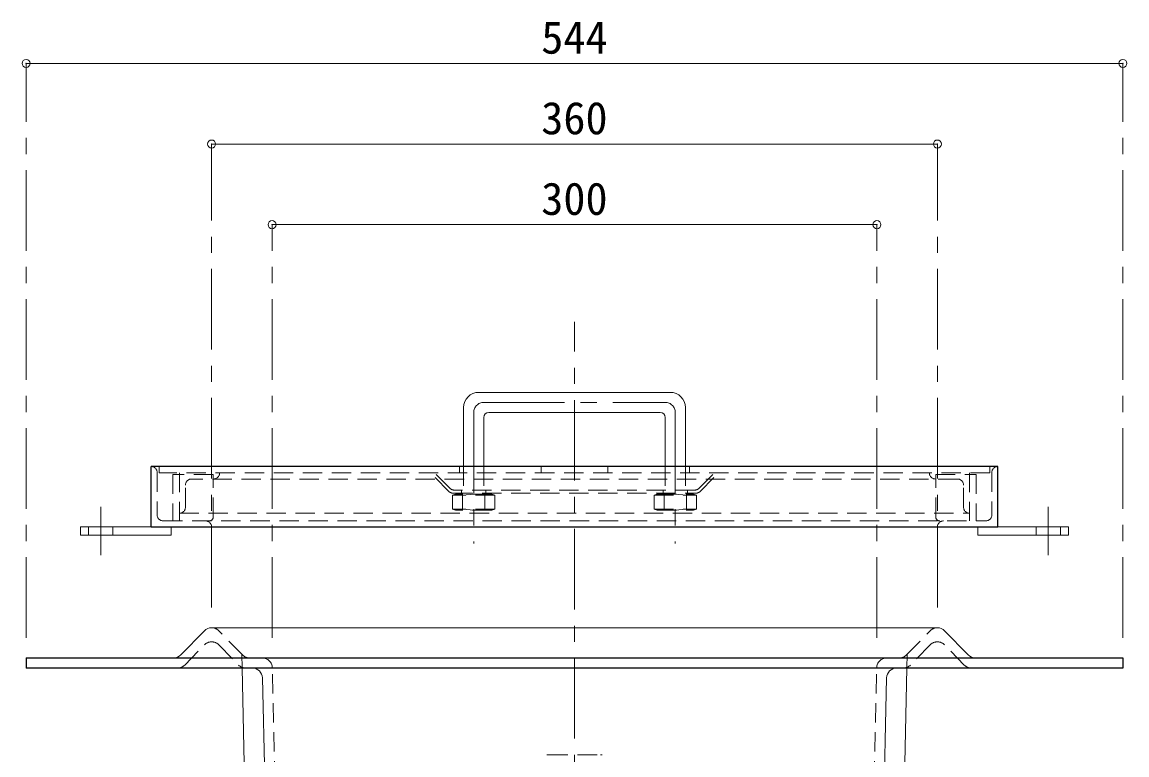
# Model space of a CAD drawing. Units: millimetres at full size, sheet at 1:8; details may follow other scales. Extents: x -1685 to 1555, y -1115 to 1133.
# Drawn here: x 111 to 659, y -474 to -110 of the extents above; entities that cross this region are included whole.
import ezdxf
from ezdxf.enums import TextEntityAlignment as Align

# ---------------------------------------------------------------- set-up
doc = ezdxf.new("R2010")
doc.units = ezdxf.units.MM
doc.header["$LTSCALE"] = 8
doc.header["$PDMODE"] = 32
doc.header["$PDSIZE"] = 4
doc.linetypes.add('CHAIN1', pattern=[8, 5, -1, 1, -1])
doc.linetypes.add('DASHED1', pattern=[1.8, 1.2, -0.6])
doc.layers.add('0-0_ﾚｲﾔ1', color=4, linetype='Continuous', lineweight=9)
doc.styles.add('ＭＳ ゴシック', font='')
doc.styles.get('ＭＳ ゴシック').set_extended_font_data('MS Gothic')

msp = doc.modelspace()

# ---------------------------------------------------------------- linework, layer by layer
at = {"layer": '0-0_ﾚｲﾔ1', "linetype": 'CHAIN1'}
for p, q in [((113.424, -415.982), (113.424, -130.982)), ((657.424, -415.982), (657.424, -130.982)), ((205.424, -400.982), (205.424, -170.982)), ((565.424, -400.982), (565.424, -170.982)), ((235.424, -415.982), (235.424, -210.982)), ((535.424, -415.982), (535.424, -210.982)), ((385.424, -913.982), (385.424, -259.182)), ((340.424, -299.182), (430.424, -299.182)), ((335.424, -304.182), (335.424, -369.182)), ((435.424, -304.182), (435.424, -369.182)), ((150.424, -350.982), (150.424, -374.982)), ((620.424, -350.982), (620.424, -374.982))]:
    msp.add_line(p, q, dxfattribs=at)
at = {"layer": '0-0_ﾚｲﾔ1'}
for p, q in [((657.424, -130.982), (113.424, -130.982)), ((565.424, -170.982), (205.424, -170.982)), ((535.424, -210.982), (235.424, -210.982)), ((337.924, -294.182), (432.924, -294.182)), ((330.424, -301.682), (330.424, -330.982)), ((340.424, -306.682), (340.424, -330.982)), ((342.924, -304.182), (427.924, -304.182)), ((430.424, -306.682), (430.424, -330.982)), ((440.424, -301.682), (440.424, -330.982)), ((175.424, -360.982), (140.424, -360.982)), ((140.424, -364.982), (140.424, -360.982)), ((185.424, -364.982), (185.424, -360.982)), ((585.424, -364.982), (585.424, -360.982)), ((595.424, -360.982), (630.424, -360.982)), ((630.424, -364.982), (630.424, -360.982)), ((185.424, -364.982), (140.424, -364.982)), ((585.424, -364.982), (630.424, -364.982)), ((227.826, -759.253), (220.531, -430.982)), ((543.021, -759.253), (550.316, -430.982))]:
    msp.add_line(p, q, dxfattribs=at)
at = {"layer": '0-0_ﾚｲﾔ1', "color": 5, "lineweight": 25}
for p, q in [((175.424, -360.982), (175.424, -330.982)), ((595.424, -330.982), (175.424, -330.982)), ((595.424, -360.982), (595.424, -330.982)), ((175.424, -360.982), (595.424, -360.982)), ((113.424, -425.982), (113.424, -430.982))]:
    msp.add_line(p, q, dxfattribs=at)
at = {"layer": '0-0_ﾚｲﾔ1', "color": 7, "linetype": 'DASHED1', "lineweight": 18}
for p, q in [((178.424, -333.982), (178.424, -354.982)), ((592.424, -333.982), (592.424, -354.982)), ((181.424, -357.982), (589.424, -357.982))]:
    msp.add_line(p, q, dxfattribs=at)
at = {"layer": '0-0_ﾚｲﾔ1', "linetype": 'DASHED1'}
for p, q in [((179.424, -330.982), (179.424, -334.182)), ((591.424, -334.182), (179.424, -334.182)), ((189.424, -334.182), (189.424, -357.982)), ((323.045, -343.303), (313.924, -334.182)), ((323.666, -341.803), (316.045, -334.182)), ((328.424, -330.982), (328.424, -334.182)), ((330.424, -330.982), (330.424, -344.682)), ((340.424, -330.982), (340.424, -344.682)), ((368.841, -330.982), (368.841, -334.182)), ((402.007, -330.982), (402.007, -334.182)), ((430.424, -330.982), (430.424, -344.682)), ((440.424, -330.982), (440.424, -344.682)), ((442.424, -330.982), (442.424, -334.182)), ((447.181, -341.803), (454.802, -334.182)), ((447.802, -343.303), (456.924, -334.182)), ((581.424, -334.182), (581.424, -357.982)), ((591.424, -330.982), (591.424, -334.182)), ((206.224, -334.982), (186.224, -334.982)), ((186.224, -334.982), (186.224, -357.982)), ((575.424, -337.182), (195.424, -337.182)), ((206.224, -355.982), (206.224, -334.982)), ((564.624, -355.982), (564.624, -334.982)), ((192.424, -351.182), (192.424, -340.182)), ((345.924, -345.182), (324.924, -345.182)), ((325.166, -344.182), (445.681, -344.182)), ((445.06, -342.682), (325.788, -342.682)), ((344.424, -344.682), (326.424, -344.682)), ((329.924, -345.182), (326.424, -344.682)), ((329.424, -342.682), (329.424, -344.182)), ((335.424, -344.682), (329.924, -345.182)), ((340.924, -345.182), (340.924, -352.182)), ((341.424, -342.682), (341.424, -344.182)), ((345.924, -345.182), (344.424, -344.682)), ((424.924, -345.182), (426.424, -344.682)), ((424.924, -345.182), (445.924, -345.182)), ((426.424, -344.682), (444.424, -344.682)), ((429.424, -342.682), (429.424, -344.182)), ((429.924, -345.182), (429.924, -352.182)), ((435.424, -344.682), (440.924, -345.182)), ((440.924, -345.182), (444.424, -344.682)), ((441.424, -342.682), (441.424, -344.182)), ((578.424, -351.182), (578.424, -340.182)), ((189.424, -354.182), (581.424, -354.182)), ((345.924, -352.182), (324.924, -352.182)), ((324.924, -352.182), (326.424, -352.682)), ((344.424, -352.682), (326.424, -352.682)), ((424.924, -352.182), (445.924, -352.182)), ((426.424, -352.682), (444.424, -352.682)), ((445.924, -352.182), (444.424, -352.682)), ((144.424, -360.982), (144.424, -364.982)), ((156.424, -360.982), (156.424, -364.982)), ((614.424, -360.982), (614.424, -364.982)), ((626.424, -360.982), (626.424, -364.982)), ((220.742, -424.48), (208.996, -412.484)), ((550.106, -424.48), (561.851, -412.484)), ((192.064, -429.48), (201.851, -419.484)), ((208.996, -419.484), (218.783, -429.48)), ((561.851, -419.484), (552.064, -429.48)), ((578.783, -429.48), (568.996, -419.484)), ((220.531, -430.982), (220.378, -424.109)), ((550.316, -430.982), (550.469, -424.109)), ((244.772, -846.648), (235.532, -430.871)), ((526.076, -846.648), (535.315, -430.871)), ((372.585, -473.982), (398.262, -473.982))]:
    msp.add_line(p, q, dxfattribs=at)
at = {"layer": '0-0_ﾚｲﾔ1', "color": 7, "lineweight": 18}
for p, q in [((205.424, -410.982), (565.424, -410.982)), ((190.106, -424.48), (201.851, -412.484)), ((580.742, -424.48), (568.996, -412.484)), ((230.642, -435.871), (232.2, -505.982))]:
    msp.add_line(p, q, dxfattribs=at)
at = {"layer": '0-0_ﾚｲﾔ1', "linetype": 'DASHED1'}
for points in [[(564.624, -334.982), (584.624, -334.982), (584.624, -357.982)], [(326.424, -344.682), (324.924, -345.182), (324.924, -352.182)], [(329.924, -345.182), (329.924, -352.182), (326.424, -352.682)], [(344.424, -344.682), (340.924, -345.182), (335.424, -344.682)], [(345.924, -345.182), (345.924, -352.182), (344.424, -352.682), (340.924, -352.182)], [(424.924, -345.182), (424.924, -352.182), (426.424, -352.682), (429.924, -352.182)], [(426.424, -344.682), (429.924, -345.182), (435.424, -344.682)], [(440.924, -345.182), (440.924, -352.182), (444.424, -352.682)], [(444.424, -344.682), (445.924, -345.182), (445.924, -352.182)], [(340.924, -352.182), (335.424, -352.682), (329.924, -352.182)], [(429.924, -352.182), (435.424, -352.682), (440.924, -352.182)]]:
    msp.add_lwpolyline(points, dxfattribs=at)
at = {"layer": '0-0_ﾚｲﾔ1', "color": 5, "lineweight": 25}
msp.add_lwpolyline([(113.424, -425.982), (657.424, -425.982), (657.424, -430.982), (113.424, -430.982)], dxfattribs=at)
at = {"layer": '0-0_ﾚｲﾔ1', "color": 7, "lineweight": 18}
msp.add_lwpolyline([(540.205, -435.871), (538.647, -505.982), (536.326, -520.406)], dxfattribs=at)
at = {"layer": '0-0_ﾚｲﾔ1'}
for centre, radius, start, end in [((337.924, -301.682), 7.5, 90, 180), ((432.924, -301.682), 7.5, 0, 90), ((342.924, -306.682), 2.5, 90, 180), ((427.924, -306.682), 2.5, 0, 90)]:
    msp.add_arc(centre, radius, start, end, dxfattribs=at)
at = {"layer": '0-0_ﾚｲﾔ1', "linetype": 'CHAIN1'}
for centre, start, end in [((340.424, -304.182), 90, 180), ((430.424, -304.182), 0, 90)]:
    msp.add_arc(centre, 5, start, end, dxfattribs=at)
at = {"layer": '0-0_ﾚｲﾔ1', "color": 7, "linetype": 'DASHED1', "lineweight": 18}
for centre, start, end in [((175.424, -333.982), 0, 90), ((595.424, -333.982), 90, 180), ((181.424, -354.982), 180, 270), ((589.424, -354.982), 270, 0), ((202.424, -360.982), 0, 90), ((568.424, -360.982), 90, 180)]:
    msp.add_arc(centre, 3, start, end, dxfattribs=at)
at = {"layer": '0-0_ﾚｲﾔ1', "linetype": 'DASHED1'}
for centre, radius, start, end in [((206.424, -334.182), 3, 270, 0), ((564.424, -334.182), 3, 180, 270), ((195.424, -340.182), 3, 90, 180), ((575.424, -340.182), 3, 0, 90), ((325.166, -341.182), 3, 225, 270), ((325.788, -339.682), 3, 225, 270), ((445.06, -339.682), 3, 270, 315), ((445.681, -341.182), 3, 270, 315), ((189.424, -351.182), 3, 270, 0), ((204.224, -355.982), 2, 270, 0), ((566.624, -355.982), 2, 180, 270), ((581.424, -351.182), 3, 180, 270), ((205.424, -415.982), 5, 44.3947, 90), ((565.424, -415.982), 5, 90, 135.6053), ((205.424, -422.982), 5, 44.3947, 135.6053), ((565.424, -422.982), 5, 44.3947, 135.6053), ((224.314, -420.982), 5, 224.3947, 270), ((230.534, -430.982), 5, 1.27303, 90), ((540.314, -430.982), 5, 90, 178.72697), ((546.533, -420.982), 5, 270, 315.6053), ((188.491, -425.982), 5, 270, 315.6053), ((222.356, -425.982), 5, 224.3947, 270), ((548.491, -425.982), 5, 270, 315.6053), ((582.356, -425.982), 5, 224.3947, 270), ((372.585, -477.982), 4, 90, 102.36697), ((398.262, -477.982), 4, 77.63303, 90)]:
    msp.add_arc(centre, radius, start, end, dxfattribs=at)
at = {"layer": '0-0_ﾚｲﾔ1', "color": 7, "lineweight": 18}
for centre, start, end in [((205.424, -415.982), 90, 135.6053), ((565.424, -415.982), 44.3947, 90), ((186.533, -420.982), 270, 315.6053), ((584.314, -420.982), 224.3947, 270), ((225.643, -435.982), 1.27303, 90), ((545.204, -435.982), 90, 178.72697)]:
    msp.add_arc(centre, 5, start, end, dxfattribs=at)
at = {"layer": '0-0_ﾚｲﾔ1', "color": 1}
for p in [(113.424, -130.982), (657.424, -130.982), (205.424, -170.982), (565.424, -170.982), (235.424, -210.982), (535.424, -210.982)]:
    msp.add_point(p, dxfattribs=at)

# ---------------------------------------------------------------- texts
at = {"layer": '0-0_ﾚｲﾔ1', "color": 7, "style": 'ＭＳ ゴシック'}
for s, p in [('544', (368.924, -130.982)), ('360', (368.924, -170.982)), ('300', (368.924, -210.982))]:
    msp.add_text(s, height=16.13, dxfattribs=at).set_placement(p, align=Align.BOTTOM_LEFT)

doc.saveas('drawing.dxf')
